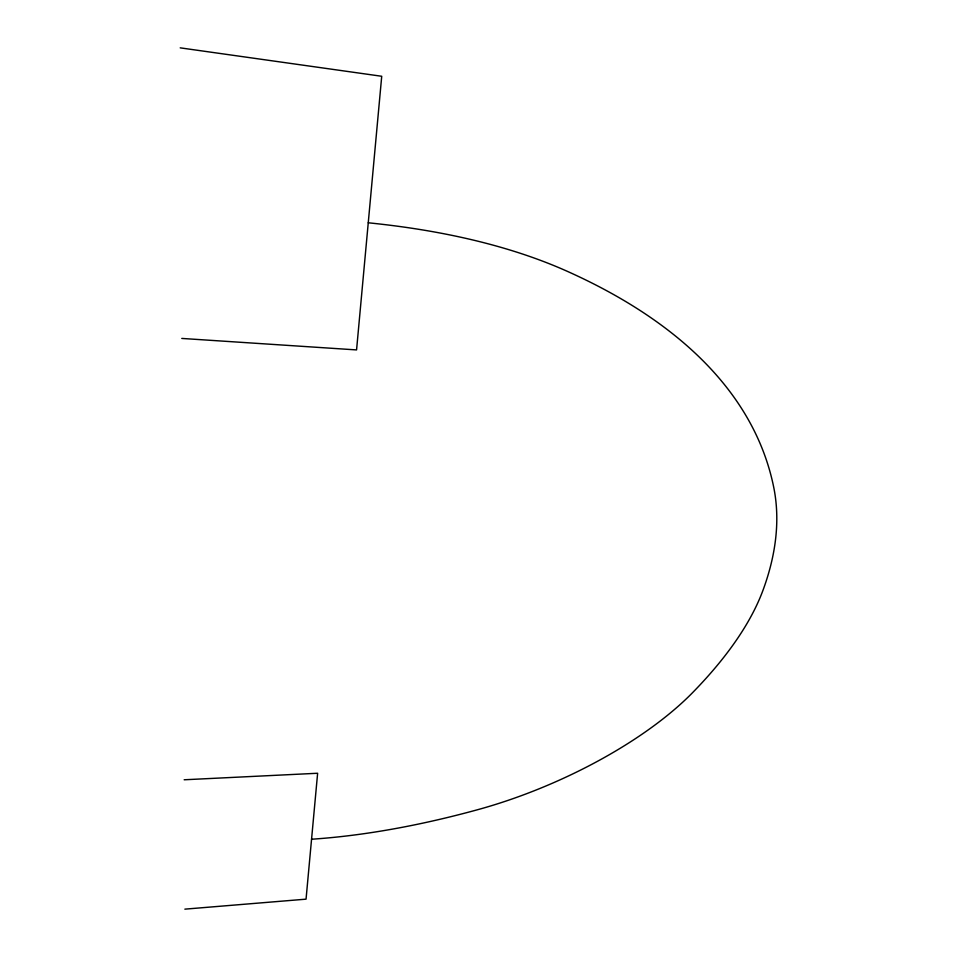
<?xml version="1.0" encoding="UTF-8"?>
<svg xmlns="http://www.w3.org/2000/svg" width="957" height="957" viewBox="0 0 957 957"><rect width="100%" height="100%" fill="white"/><g stroke="black" fill="none" stroke-linecap="round" stroke-linejoin="round"><path stroke-width="1.44" d="M184.857 909.15L306.049 899.161L317.628 773.256L184.163 779.776M181.782 338.431L356.566 349.915L381.723 76.273L180.215 47.85M368.254 222.79A890.261 395.528 -17.8 0 1 567.345 271.345A1340.015 549.952 -14.9 0 1 773.675 487.041A831.848 349.688 -18.9 0 1 763.052 590.086A507.09 207.573 -21.7 0 1 692.497 692.736A227.084 87.35 -23.4 0 1 477.818 809.658A525.513 220.038 -24.5 0 1 311.563 839.229"/></g></svg>
